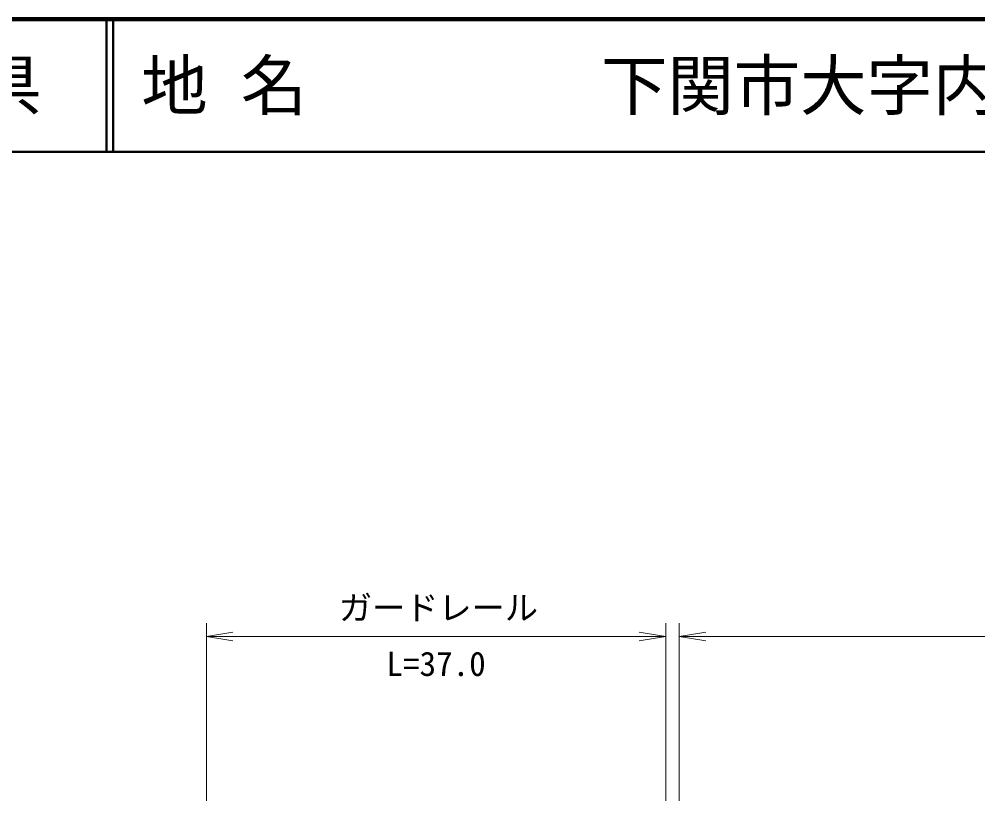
# Model space of a CAD drawing. Units: millimetres, scale not verified. Extents: x 40000 to 680000, y 20000 to 380000.
# Drawn here: x 361176 to 433415, y 321065 to 380000 of the extents above; entities that cross this region are included whole.
import ezdxf
from ezdxf.enums import TextEntityAlignment as Align

# ---------------------------------------------------------------- set-up
doc = ezdxf.new("R2010")
doc.units = ezdxf.units.MM
doc.header["$LTSCALE"] = 1000
for name, color, linetype, lineweight in [('M-STR-HTXT', 7, 'Continuous', 13), ('M-TTL', 2, 'Continuous', 140), ('M-TTL-LINE', 7, 'Continuous', 50)]:
    doc.layers.add(name, color=color, linetype=linetype, lineweight=lineweight)
doc.layers.add('M-TTL-TXT', color=7, linetype='Continuous')
doc.styles.add('ＭＳ ゴシック', font='')
doc.styles.get('ＭＳ ゴシック').set_extended_font_data('MS Gothic')

# ---------------------------------------------------------------- blocks, each defined once
blk = doc.blocks.new('open_arrow')
at = {"color": 0, "linetype": 'Continuous', "lineweight": -2}
blk.add_lwpolyline([(7.5, 1.25), (0, 0), (7.5, -1.25)], dxfattribs=at)

msp = doc.modelspace()

# ---------------------------------------------------------------- linework, layer by layer
at = {"layer": 'M-STR-HTXT'}
for p, q in [((375281, 321065), (375281, 334456)), ((409906, 321065), (409906, 334456)), ((410921, 321065), (410921, 334455)), ((375281, 333456), (409906, 333456)), ((410921, 333455), (532068, 333455))]:
    msp.add_line(p, q, dxfattribs=at)
at = {"layer": 'M-TTL'}
msp.add_line((680000, 380000), (40000, 380000), dxfattribs=at)
at = {"layer": 'M-TTL-LINE'}
for p, q in [((367750, 380000), (367750, 370000)), ((368250, 380000), (368250, 370000)), ((40000, 370000), (680000, 370000))]:
    msp.add_line(p, q, dxfattribs=at)

# ---------------------------------------------------------------- block references
at = {"layer": 'M-STR-HTXT', "xscale": 267, "yscale": 267}
for p in [(375281, 333456), (410921, 333455)]:
    msp.add_blockref('open_arrow', p, dxfattribs=at)
at = {"layer": 'M-STR-HTXT', "xscale": 267, "yscale": 267, "rotation": 180}
msp.add_blockref('open_arrow', (409906, 333456), dxfattribs=at)

# ---------------------------------------------------------------- texts
at = {"layer": 'M-STR-HTXT', "style": 'ＭＳ ゴシック'}
msp.add_text('ガードレール', height=1833, dxfattribs=at).set_placement((392771, 335623), align=Align.MIDDLE_CENTER)
msp.add_text('L=37.0', height=1833, dxfattribs=at).set_placement((392593, 329929), align=Align.BOTTOM_CENTER)
at = {"layer": 'M-TTL-TXT', "style": 'ＭＳ ゴシック'}
msp.add_text('山\u3000口\u3000県', height=3666, dxfattribs=at).set_placement((350375, 375000), align=Align.MIDDLE_CENTER)
for s, p in [('地 名', (370380, 375000)), ('下関市大字内日上', (405024, 375000))]:
    msp.add_text(s, height=3666, dxfattribs=at).set_placement(p, align=Align.MIDDLE_LEFT)

doc.saveas('drawing.dxf')
